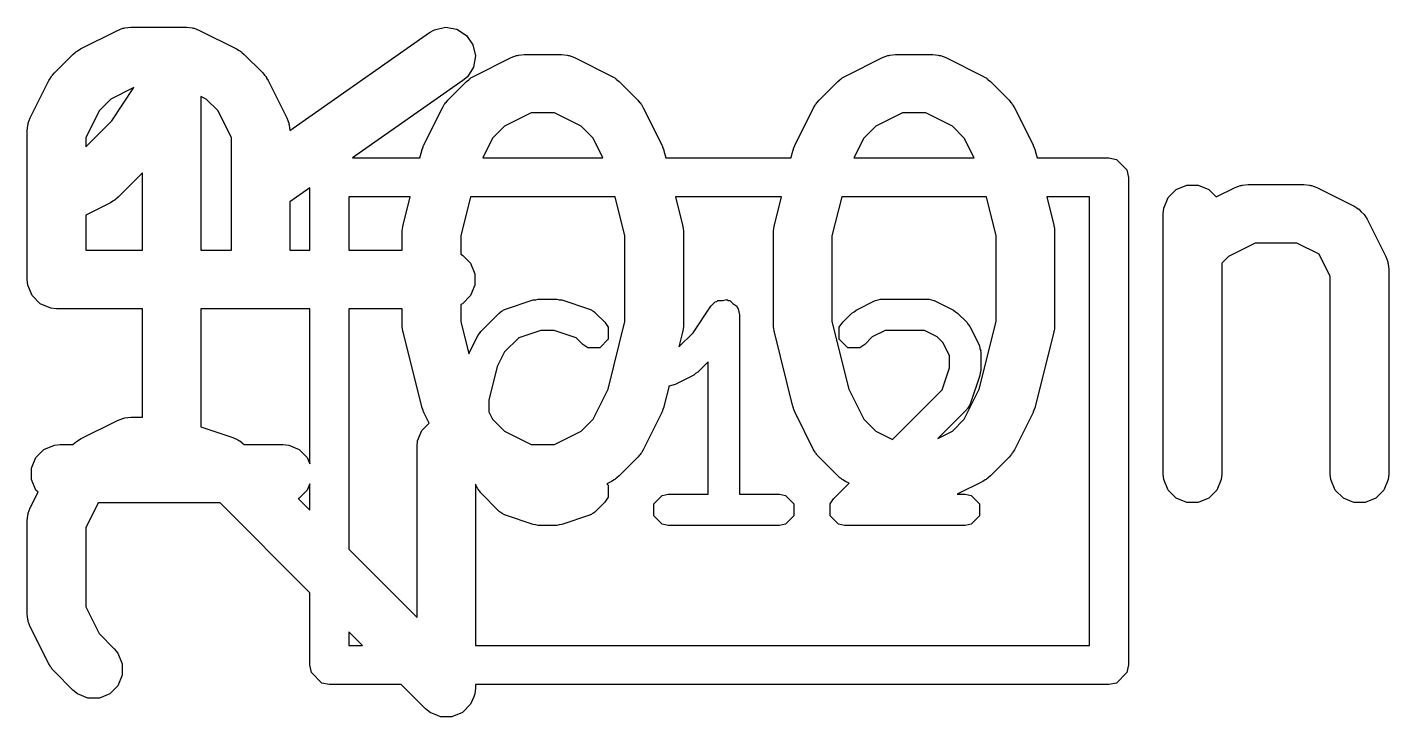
# Model space of a CAD drawing. Header units: inches. Extents: x 1.92 to 4.46, y -4.34 to -2.08.
# Drawn here: x 3.8366 to 3.9741, y -3.5909 to -3.5213 of the extents above; entities that cross this region are included whole.
import ezdxf

# ---------------------------------------------------------------- set-up
doc = ezdxf.new("R2010")
doc.units = ezdxf.units.IN
doc.header["$MEASUREMENT"] = 0
doc.layers.add('BLACK', color=250, linetype='CONTINUOUS')

msp = doc.modelspace()

# ---------------------------------------------------------------- linework, layer by layer
at = {"layer": 'BLACK', "linetype": 'CONTINUOUS'}
for p, q in [((3.84199, -3.52345), (3.84574, -3.52158)), ((3.84574, -3.52158), (3.84628, -3.52137)), ((3.84628, -3.52137), (3.84638, -3.52136)), ((3.84638, -3.52136), (3.84648, -3.52132)), ((3.84648, -3.52132), (3.84706, -3.52126)), ((3.84706, -3.52126), (3.85268, -3.52126)), ((3.85268, -3.52126), (3.85326, -3.52132)), ((3.85326, -3.52132), (3.85336, -3.52136)), ((3.85336, -3.52136), (3.85346, -3.52137)), ((3.85346, -3.52137), (3.854, -3.52158)), ((3.854, -3.52158), (3.85775, -3.52345)), ((3.86313, -3.53167), (3.87724, -3.5218)), ((3.87724, -3.5218), (3.87774, -3.52151)), ((3.87774, -3.52151), (3.87887, -3.52126)), ((3.87887, -3.52126), (3.88, -3.52146)), ((3.88, -3.52146), (3.88097, -3.52208)), ((3.88097, -3.52208), (3.88163, -3.52303)), ((3.88163, -3.52303), (3.88188, -3.52415)), ((3.83935, -3.52588), (3.84122, -3.524)), ((3.84122, -3.524), (3.84145, -3.52382)), ((3.84145, -3.52382), (3.8415, -3.52376)), ((3.8415, -3.52376), (3.84159, -3.5237)), ((3.84159, -3.5237), (3.84167, -3.52364)), ((3.84167, -3.52364), (3.84174, -3.52361)), ((3.84174, -3.52361), (3.84199, -3.52345)), ((3.85775, -3.52345), (3.858, -3.52361)), ((3.858, -3.52361), (3.85807, -3.52364)), ((3.85807, -3.52364), (3.85815, -3.5237)), ((3.85815, -3.5237), (3.85824, -3.52376)), ((3.85824, -3.52376), (3.85829, -3.52382)), ((3.85829, -3.52382), (3.85852, -3.524)), ((3.85852, -3.524), (3.8604, -3.52588)), ((3.88188, -3.52415), (3.88168, -3.52529)), ((3.88174, -3.5262), (3.88549, -3.52432)), ((3.88549, -3.52432), (3.88603, -3.52411)), ((3.88603, -3.52411), (3.88614, -3.52411)), ((3.88614, -3.52411), (3.88623, -3.52407)), ((3.88623, -3.52407), (3.88681, -3.52401)), ((3.88681, -3.52401), (3.89056, -3.52401)), ((3.89056, -3.52401), (3.89114, -3.52407)), ((3.89114, -3.52407), (3.89123, -3.52411)), ((3.89123, -3.52411), (3.89134, -3.52411)), ((3.89134, -3.52411), (3.89188, -3.52432)), ((3.89188, -3.52432), (3.89563, -3.5262)), ((3.91924, -3.5262), (3.92299, -3.52432)), ((3.92299, -3.52432), (3.92353, -3.52411)), ((3.92353, -3.52411), (3.92363, -3.52411)), ((3.92363, -3.52411), (3.92373, -3.52407)), ((3.92373, -3.52407), (3.92431, -3.52401)), ((3.92431, -3.52401), (3.92806, -3.52401)), ((3.92806, -3.52401), (3.92863, -3.52407)), ((3.92863, -3.52407), (3.92873, -3.52411)), ((3.92873, -3.52411), (3.92884, -3.52411)), ((3.92884, -3.52411), (3.92938, -3.52432)), ((3.92938, -3.52432), (3.93313, -3.5262)), ((3.83916, -3.5261), (3.83935, -3.52588)), ((3.8604, -3.52588), (3.86058, -3.5261)), ((3.88168, -3.52529), (3.88106, -3.52626)), ((3.83692, -3.53039), (3.83879, -3.52665)), ((3.83879, -3.52665), (3.83895, -3.5264)), ((3.83895, -3.5264), (3.83898, -3.52633)), ((3.83898, -3.52633), (3.83905, -3.52624)), ((3.83905, -3.52624), (3.8391, -3.52616)), ((3.8391, -3.52616), (3.83916, -3.5261)), ((3.84738, -3.52736), (3.84506, -3.52852)), ((3.84515, -3.5307), (3.84738, -3.52736)), ((3.86058, -3.5261), (3.86064, -3.52616)), ((3.86064, -3.52616), (3.8607, -3.52624)), ((3.8607, -3.52624), (3.86076, -3.52633)), ((3.86076, -3.52633), (3.86079, -3.5264)), ((3.86079, -3.5264), (3.86095, -3.52665)), ((3.86095, -3.52665), (3.86282, -3.53039)), ((3.88062, -3.52664), (3.86946, -3.53445)), ((3.8791, -3.52862), (3.88097, -3.52675)), ((3.88106, -3.52626), (3.88062, -3.52664)), ((3.88097, -3.52675), (3.8812, -3.52656)), ((3.8812, -3.52656), (3.88125, -3.5265)), ((3.88125, -3.5265), (3.88134, -3.52645)), ((3.88134, -3.52645), (3.88142, -3.52638)), ((3.88142, -3.52638), (3.88149, -3.52635)), ((3.88149, -3.52635), (3.88174, -3.5262)), ((3.89563, -3.5262), (3.89588, -3.52635)), ((3.89588, -3.52635), (3.89595, -3.52638)), ((3.89595, -3.52638), (3.89603, -3.52645)), ((3.89603, -3.52645), (3.89612, -3.5265)), ((3.89612, -3.5265), (3.89617, -3.52656)), ((3.89617, -3.52656), (3.8964, -3.52675)), ((3.8964, -3.52675), (3.89827, -3.52862)), ((3.91659, -3.52862), (3.91847, -3.52675)), ((3.91847, -3.52675), (3.9187, -3.52656)), ((3.9187, -3.52656), (3.91875, -3.5265)), ((3.91875, -3.5265), (3.91884, -3.52645)), ((3.91884, -3.52645), (3.91892, -3.52638)), ((3.91892, -3.52638), (3.91899, -3.52635)), ((3.91899, -3.52635), (3.91924, -3.5262)), ((3.93313, -3.5262), (3.93337, -3.52635)), ((3.93337, -3.52635), (3.93345, -3.52638)), ((3.93345, -3.52638), (3.93353, -3.52645)), ((3.93353, -3.52645), (3.93362, -3.5265)), ((3.93362, -3.5265), (3.93367, -3.52656)), ((3.93367, -3.52656), (3.93389, -3.52675)), ((3.93389, -3.52675), (3.93577, -3.52862)), ((3.84506, -3.52852), (3.84386, -3.52971)), ((3.85468, -3.52852), (3.85414, -3.52825)), ((3.85414, -3.52825), (3.85414, -3.54376)), ((3.85588, -3.52971), (3.85468, -3.52852)), ((3.87891, -3.52885), (3.8791, -3.52862)), ((3.89827, -3.52862), (3.89846, -3.52885)), ((3.91641, -3.52885), (3.91659, -3.52862)), ((3.93577, -3.52862), (3.93595, -3.52885)), ((3.84386, -3.52971), (3.84251, -3.53241)), ((3.85723, -3.53241), (3.85588, -3.52971)), ((3.87667, -3.53314), (3.87855, -3.52939)), ((3.87855, -3.52939), (3.8787, -3.52914)), ((3.8787, -3.52914), (3.87873, -3.52907)), ((3.87873, -3.52907), (3.8788, -3.52899)), ((3.8788, -3.52899), (3.87885, -3.5289)), ((3.87885, -3.5289), (3.87891, -3.52885)), ((3.88751, -3.52991), (3.88481, -3.53126)), ((3.88986, -3.52991), (3.88751, -3.52991)), ((3.89256, -3.53126), (3.88986, -3.52991)), ((3.89846, -3.52885), (3.89852, -3.5289)), ((3.89852, -3.5289), (3.89857, -3.52899)), ((3.89857, -3.52899), (3.89864, -3.52907)), ((3.89864, -3.52907), (3.89867, -3.52914)), ((3.89867, -3.52914), (3.89883, -3.52939)), ((3.89883, -3.52939), (3.9007, -3.53314)), ((3.91417, -3.53314), (3.91604, -3.52939)), ((3.91604, -3.52939), (3.9162, -3.52914)), ((3.9162, -3.52914), (3.91623, -3.52907)), ((3.91623, -3.52907), (3.91629, -3.52899)), ((3.91629, -3.52899), (3.91635, -3.5289)), ((3.91635, -3.5289), (3.91641, -3.52885)), ((3.925, -3.52991), (3.92231, -3.53126)), ((3.92736, -3.52991), (3.925, -3.52991)), ((3.93006, -3.53126), (3.92736, -3.52991)), ((3.93595, -3.52885), (3.93601, -3.5289)), ((3.93601, -3.5289), (3.93607, -3.52899)), ((3.93607, -3.52899), (3.93614, -3.52907)), ((3.93614, -3.52907), (3.93617, -3.52914)), ((3.93617, -3.52914), (3.93632, -3.52939)), ((3.93632, -3.52939), (3.9382, -3.53314)), ((3.83661, -3.53172), (3.83666, -3.53114)), ((3.83666, -3.53114), (3.8367, -3.53104)), ((3.8367, -3.53104), (3.83671, -3.53094)), ((3.83671, -3.53094), (3.83692, -3.53039)), ((3.84251, -3.53334), (3.84515, -3.5307)), ((3.86282, -3.53039), (3.86303, -3.53094)), ((3.86303, -3.53094), (3.86304, -3.53104)), ((3.86304, -3.53104), (3.86308, -3.53114)), ((3.86308, -3.53114), (3.86313, -3.53167)), ((3.88481, -3.53126), (3.88361, -3.53246)), ((3.89376, -3.53246), (3.89256, -3.53126)), ((3.92231, -3.53126), (3.92111, -3.53246)), ((3.93125, -3.53246), (3.93006, -3.53126)), ((3.83661, -3.54671), (3.83661, -3.53172)), ((3.84251, -3.53241), (3.84251, -3.53334)), ((3.85723, -3.54376), (3.85723, -3.53241)), ((3.88361, -3.53246), (3.88262, -3.53445)), ((3.89475, -3.53445), (3.89376, -3.53246)), ((3.92111, -3.53246), (3.92011, -3.53445)), ((3.93225, -3.53445), (3.93125, -3.53246)), ((3.87627, -3.53445), (3.87645, -3.53374)), ((3.87645, -3.53374), (3.87646, -3.5337)), ((3.87646, -3.53368), (3.87656, -3.53344)), ((3.87646, -3.5337), (3.87646, -3.53368)), ((3.87656, -3.53344), (3.87664, -3.5332)), ((3.87664, -3.5332), (3.87665, -3.53318)), ((3.87665, -3.53318), (3.87667, -3.53314)), ((3.9007, -3.53314), (3.90072, -3.53318)), ((3.90072, -3.53318), (3.90073, -3.5332)), ((3.90073, -3.5332), (3.90082, -3.53344)), ((3.90082, -3.53344), (3.90091, -3.53368)), ((3.90091, -3.53368), (3.90091, -3.5337)), ((3.90091, -3.5337), (3.90092, -3.53374)), ((3.90092, -3.53374), (3.9011, -3.53445)), ((3.91377, -3.53445), (3.91394, -3.53374)), ((3.91394, -3.53374), (3.91396, -3.5337)), ((3.91396, -3.53368), (3.91405, -3.53344)), ((3.91396, -3.5337), (3.91396, -3.53368)), ((3.91405, -3.53344), (3.91414, -3.5332)), ((3.91414, -3.5332), (3.91415, -3.53318)), ((3.91415, -3.53318), (3.91417, -3.53314)), ((3.9382, -3.53314), (3.93821, -3.53318)), ((3.93821, -3.53318), (3.93822, -3.5332)), ((3.93822, -3.5332), (3.93831, -3.53344)), ((3.93831, -3.53344), (3.9384, -3.53368)), ((3.9384, -3.53368), (3.9384, -3.5337)), ((3.9384, -3.5337), (3.93842, -3.53374)), ((3.93842, -3.53374), (3.9386, -3.53445)), ((3.86946, -3.53445), (3.87627, -3.53445)), ((3.88262, -3.53445), (3.89475, -3.53445)), ((3.9011, -3.53445), (3.91377, -3.53445)), ((3.92011, -3.53445), (3.93225, -3.53445)), ((3.9386, -3.53445), (3.94587, -3.53445)), ((3.94587, -3.53445), (3.94662, -3.5346)), ((3.94662, -3.5346), (3.94768, -3.53566)), ((3.94768, -3.53566), (3.94783, -3.53642)), ((3.84824, -3.53596), (3.84578, -3.53842)), ((3.84824, -3.54376), (3.84824, -3.53596)), ((3.94783, -3.53642), (3.94783, -3.58563)), ((3.86516, -3.53746), (3.86313, -3.53888)), ((3.86516, -3.54376), (3.86516, -3.53746)), ((3.86909, -3.53839), (3.86909, -3.54376)), ((3.87529, -3.53839), (3.86909, -3.53839)), ((3.87457, -3.54124), (3.87529, -3.53839)), ((3.88137, -3.53839), (3.88039, -3.54232)), ((3.896, -3.53839), (3.88137, -3.53839)), ((3.89698, -3.54232), (3.896, -3.53839)), ((3.91278, -3.53839), (3.90208, -3.53839)), ((3.90208, -3.53839), (3.9028, -3.54124)), ((3.91207, -3.54124), (3.91278, -3.53839)), ((3.91887, -3.53839), (3.91789, -3.54232)), ((3.93349, -3.53839), (3.91887, -3.53839)), ((3.93448, -3.54232), (3.93349, -3.53839)), ((3.93958, -3.53839), (3.94029, -3.54124)), ((3.9439, -3.53839), (3.93958, -3.53839)), ((3.9439, -3.58366), (3.9439, -3.53839)), ((3.95185, -3.53844), (3.95266, -3.53763)), ((3.95266, -3.53763), (3.95373, -3.53719)), ((3.95373, -3.53719), (3.95488, -3.53719)), ((3.95488, -3.53719), (3.95594, -3.53763)), ((3.95594, -3.53763), (3.95671, -3.53839)), ((3.95671, -3.53839), (3.95861, -3.53744)), ((3.95861, -3.53744), (3.95915, -3.53724)), ((3.95915, -3.53724), (3.95925, -3.53723)), ((3.95925, -3.53723), (3.95935, -3.53719)), ((3.95935, -3.53719), (3.95993, -3.53713)), ((3.95993, -3.53713), (3.96555, -3.53713)), ((3.96555, -3.53713), (3.96613, -3.53719)), ((3.96613, -3.53719), (3.96623, -3.53723)), ((3.96623, -3.53723), (3.96633, -3.53724)), ((3.96633, -3.53724), (3.96687, -3.53744)), ((3.96687, -3.53744), (3.97062, -3.53932)), ((3.84501, -3.53898), (3.84251, -3.54023)), ((3.84526, -3.53882), (3.84501, -3.53898)), ((3.84533, -3.53879), (3.84526, -3.53882)), ((3.84541, -3.53872), (3.84533, -3.53879)), ((3.8455, -3.53867), (3.84541, -3.53872)), ((3.84555, -3.53861), (3.8455, -3.53867)), ((3.84578, -3.53842), (3.84555, -3.53861)), ((3.86313, -3.53888), (3.86313, -3.54376)), ((3.95135, -3.54008), (3.95141, -3.53951)), ((3.95141, -3.53951), (3.95185, -3.53844)), ((3.97062, -3.53932), (3.97072, -3.53938)), ((3.97072, -3.53938), (3.97076, -3.53939)), ((3.97076, -3.53939), (3.97082, -3.53944)), ((3.97082, -3.53944), (3.97111, -3.53963)), ((3.97111, -3.53963), (3.97135, -3.53991)), ((3.84251, -3.54023), (3.84251, -3.54376)), ((3.95135, -3.56633), (3.95135, -3.54008)), ((3.97135, -3.53991), (3.97163, -3.54015)), ((3.97163, -3.54015), (3.97182, -3.54044)), ((3.97182, -3.54044), (3.97187, -3.5405)), ((3.97187, -3.5405), (3.97188, -3.54054)), ((3.97188, -3.54054), (3.97194, -3.54064)), ((3.97194, -3.54064), (3.97382, -3.54439)), ((3.87448, -3.54196), (3.87449, -3.54186)), ((3.87448, -3.54376), (3.87448, -3.54196)), ((3.87449, -3.54182), (3.87452, -3.5416)), ((3.87449, -3.54186), (3.87449, -3.54182)), ((3.87452, -3.5416), (3.87454, -3.54138)), ((3.87454, -3.54138), (3.87456, -3.54134)), ((3.87456, -3.54134), (3.87457, -3.54124)), ((3.88039, -3.54232), (3.88039, -3.54418)), ((3.89698, -3.55097), (3.89698, -3.54232)), ((3.9028, -3.54124), (3.90281, -3.54134)), ((3.90281, -3.54134), (3.90283, -3.54138)), ((3.90283, -3.54138), (3.90285, -3.5416)), ((3.90285, -3.5416), (3.90288, -3.54182)), ((3.90288, -3.54182), (3.90288, -3.54186)), ((3.90288, -3.54186), (3.90289, -3.54196)), ((3.90289, -3.54196), (3.90289, -3.55133)), ((3.91198, -3.54182), (3.91202, -3.5416)), ((3.91199, -3.54186), (3.91198, -3.54182)), ((3.91198, -3.54196), (3.91199, -3.54186)), ((3.91198, -3.55133), (3.91198, -3.54196)), ((3.91202, -3.5416), (3.91204, -3.54138)), ((3.91204, -3.54138), (3.91205, -3.54134)), ((3.91205, -3.54134), (3.91207, -3.54124)), ((3.91789, -3.54232), (3.91789, -3.55097)), ((3.93448, -3.55097), (3.93448, -3.54232)), ((3.94029, -3.54124), (3.94031, -3.54134)), ((3.94031, -3.54134), (3.94033, -3.54138)), ((3.94033, -3.54138), (3.94035, -3.5416)), ((3.94035, -3.5416), (3.94038, -3.54182)), ((3.94038, -3.54182), (3.94037, -3.54186)), ((3.94037, -3.54186), (3.94038, -3.54196)), ((3.94038, -3.54196), (3.94038, -3.55133)), ((3.84251, -3.54376), (3.84824, -3.54376)), ((3.85414, -3.54376), (3.85723, -3.54376)), ((3.86313, -3.54376), (3.86516, -3.54376)), ((3.86909, -3.54376), (3.87448, -3.54376)), ((3.96062, -3.54304), (3.95793, -3.54439)), ((3.96485, -3.54304), (3.96062, -3.54304)), ((3.9671, -3.54416), (3.96485, -3.54304)), ((3.88039, -3.54418), (3.88057, -3.54426)), ((3.88057, -3.54426), (3.88138, -3.54507)), ((3.88138, -3.54507), (3.88183, -3.54614)), ((3.95793, -3.54439), (3.95726, -3.54506)), ((3.95726, -3.54506), (3.95726, -3.56633)), ((3.96822, -3.54641), (3.9671, -3.54416)), ((3.97382, -3.54439), (3.97402, -3.54493)), ((3.97402, -3.54493), (3.97403, -3.54503)), ((3.97403, -3.54503), (3.97407, -3.54513)), ((3.97407, -3.54513), (3.97413, -3.54571)), ((3.88183, -3.54614), (3.88183, -3.54729)), ((3.96822, -3.56633), (3.96822, -3.54641)), ((3.97413, -3.54571), (3.97413, -3.56633)), ((3.83666, -3.54729), (3.83661, -3.54671)), ((3.8371, -3.54835), (3.83666, -3.54729)), ((3.88183, -3.54729), (3.88138, -3.54835)), ((3.83792, -3.54917), (3.8371, -3.54835)), ((3.83898, -3.54961), (3.83792, -3.54917)), ((3.88057, -3.54917), (3.88039, -3.54924)), ((3.88039, -3.54924), (3.88039, -3.55097)), ((3.88138, -3.54835), (3.88057, -3.54917)), ((3.88491, -3.54972), (3.88772, -3.54879)), ((3.88772, -3.54879), (3.88797, -3.54876)), ((3.88797, -3.54876), (3.88822, -3.54871)), ((3.88822, -3.54871), (3.89009, -3.54871)), ((3.89009, -3.54871), (3.89034, -3.54876)), ((3.89034, -3.54876), (3.89059, -3.54879)), ((3.89059, -3.54879), (3.8934, -3.54972)), ((3.90387, -3.55209), (3.90565, -3.54941)), ((3.90565, -3.54941), (3.90609, -3.54897)), ((3.90609, -3.54897), (3.90625, -3.54894)), ((3.90625, -3.54894), (3.90636, -3.54883)), ((3.90636, -3.54883), (3.90682, -3.54883)), ((3.90682, -3.54883), (3.90727, -3.54874)), ((3.90727, -3.54874), (3.90741, -3.54883)), ((3.90741, -3.54883), (3.90757, -3.54883)), ((3.90757, -3.54883), (3.90789, -3.54915)), ((3.90789, -3.54915), (3.90827, -3.54941)), ((3.90827, -3.54941), (3.9083, -3.54956)), ((3.92032, -3.54981), (3.9222, -3.54887)), ((3.9222, -3.54887), (3.92227, -3.54885)), ((3.92227, -3.54885), (3.9223, -3.54883)), ((3.9223, -3.54883), (3.92255, -3.54878)), ((3.92255, -3.54878), (3.92279, -3.54871)), ((3.92279, -3.54871), (3.92282, -3.54872)), ((3.92282, -3.54872), (3.9229, -3.54871)), ((3.9229, -3.54871), (3.92759, -3.54871)), ((3.92759, -3.54871), (3.92766, -3.54872)), ((3.92766, -3.54872), (3.9277, -3.54871)), ((3.9277, -3.54871), (3.92794, -3.54878)), ((3.92794, -3.54878), (3.92819, -3.54883)), ((3.92819, -3.54883), (3.92822, -3.54885)), ((3.92822, -3.54885), (3.92829, -3.54887)), ((3.92829, -3.54887), (3.93017, -3.54981)), ((3.83956, -3.54967), (3.83898, -3.54961)), ((3.84824, -3.54967), (3.83956, -3.54967)), ((3.84824, -3.56063), (3.84824, -3.54967)), ((3.85414, -3.54967), (3.85414, -3.56159)), ((3.86516, -3.54967), (3.85414, -3.54967)), ((3.86516, -3.56533), (3.86516, -3.54967)), ((3.86909, -3.54967), (3.86909, -3.57395)), ((3.87448, -3.54967), (3.86909, -3.54967)), ((3.87448, -3.55133), (3.87448, -3.54967)), ((3.88242, -3.55198), (3.88429, -3.55011)), ((3.88429, -3.55011), (3.88436, -3.55006)), ((3.88436, -3.55006), (3.88437, -3.55003)), ((3.88437, -3.55003), (3.88459, -3.5499)), ((3.88459, -3.5499), (3.8848, -3.54976)), ((3.8848, -3.54976), (3.88484, -3.54976)), ((3.88484, -3.54976), (3.88491, -3.54972)), ((3.8934, -3.54972), (3.89347, -3.54976)), ((3.89347, -3.54976), (3.89351, -3.54976)), ((3.89351, -3.54976), (3.89372, -3.5499)), ((3.89372, -3.5499), (3.89394, -3.55003)), ((3.89394, -3.55003), (3.89395, -3.55006)), ((3.89395, -3.55006), (3.89402, -3.55011)), ((3.89402, -3.55011), (3.89495, -3.55104)), ((3.9083, -3.54956), (3.90842, -3.54968)), ((3.90842, -3.54968), (3.90854, -3.55028)), ((3.90854, -3.55028), (3.90854, -3.56839)), ((3.91897, -3.55104), (3.91991, -3.55011)), ((3.91991, -3.55011), (3.92012, -3.54997)), ((3.92012, -3.54997), (3.92032, -3.54981)), ((3.93017, -3.54981), (3.93037, -3.54997)), ((3.93037, -3.54997), (3.93058, -3.55011)), ((3.93058, -3.55011), (3.93151, -3.55104)), ((3.87449, -3.55143), (3.87448, -3.55133)), ((3.87449, -3.55148), (3.87449, -3.55143)), ((3.87452, -3.55169), (3.87449, -3.55148)), ((3.87454, -3.55191), (3.87452, -3.55169)), ((3.87456, -3.55195), (3.87454, -3.55191)), ((3.87457, -3.55205), (3.87456, -3.55195)), ((3.87645, -3.55955), (3.87457, -3.55205)), ((3.88039, -3.55097), (3.8812, -3.55423)), ((3.88228, -3.55219), (3.88242, -3.55198)), ((3.88847, -3.55186), (3.88626, -3.5526)), ((3.88984, -3.55186), (3.88847, -3.55186)), ((3.89205, -3.5526), (3.88984, -3.55186)), ((3.89495, -3.55104), (3.8953, -3.55155)), ((3.89527, -3.5578), (3.89698, -3.55097)), ((3.8953, -3.55155), (3.8953, -3.55276)), ((3.9028, -3.55205), (3.90243, -3.55353)), ((3.90243, -3.55353), (3.90387, -3.55209)), ((3.90281, -3.55195), (3.9028, -3.55205)), ((3.90283, -3.55191), (3.90281, -3.55195)), ((3.90285, -3.55169), (3.90283, -3.55191)), ((3.90288, -3.55148), (3.90285, -3.55169)), ((3.90289, -3.55133), (3.90288, -3.55143)), ((3.90288, -3.55143), (3.90288, -3.55148)), ((3.91199, -3.55143), (3.91198, -3.55133)), ((3.91198, -3.55148), (3.91199, -3.55143)), ((3.91202, -3.55169), (3.91198, -3.55148)), ((3.91204, -3.55191), (3.91202, -3.55169)), ((3.91205, -3.55195), (3.91204, -3.55191)), ((3.91207, -3.55205), (3.91205, -3.55195)), ((3.91394, -3.55955), (3.91207, -3.55205)), ((3.91789, -3.55097), (3.91959, -3.5578)), ((3.91863, -3.55155), (3.91897, -3.55104)), ((3.91863, -3.55276), (3.91863, -3.55155)), ((3.92327, -3.55186), (3.92196, -3.55251)), ((3.92722, -3.55186), (3.92327, -3.55186)), ((3.92853, -3.55251), (3.92722, -3.55186)), ((3.93151, -3.55104), (3.93165, -3.55125)), ((3.93165, -3.55125), (3.93181, -3.55145)), ((3.93181, -3.55145), (3.93275, -3.55333)), ((3.93277, -3.5578), (3.93448, -3.55097)), ((3.94029, -3.55205), (3.93842, -3.55955)), ((3.94031, -3.55195), (3.94029, -3.55205)), ((3.94033, -3.55191), (3.94031, -3.55195)), ((3.94035, -3.55169), (3.94033, -3.55191)), ((3.94038, -3.55148), (3.94035, -3.55169)), ((3.94038, -3.55133), (3.94037, -3.55143)), ((3.94037, -3.55143), (3.94038, -3.55148)), ((3.8812, -3.55423), (3.88212, -3.55239)), ((3.88212, -3.55239), (3.88228, -3.55219)), ((3.88626, -3.5526), (3.88482, -3.55403)), ((3.89273, -3.55327), (3.89205, -3.5526)), ((3.89324, -3.55361), (3.89273, -3.55327)), ((3.8953, -3.55276), (3.89444, -3.55361)), ((3.91949, -3.55361), (3.91863, -3.55276)), ((3.9212, -3.55327), (3.92069, -3.55361)), ((3.92196, -3.55251), (3.9212, -3.55327)), ((3.9291, -3.55309), (3.92853, -3.55251)), ((3.92976, -3.5544), (3.9291, -3.55309)), ((3.93275, -3.55333), (3.93277, -3.5534)), ((3.93277, -3.5534), (3.93279, -3.55343)), ((3.93279, -3.55343), (3.93284, -3.55368)), ((3.88482, -3.55403), (3.88408, -3.55552)), ((3.89444, -3.55361), (3.89324, -3.55361)), ((3.92069, -3.55361), (3.91949, -3.55361)), ((3.92976, -3.55565), (3.92976, -3.5544)), ((3.93284, -3.55368), (3.93291, -3.55392)), ((3.93291, -3.55392), (3.9329, -3.55395)), ((3.9329, -3.55395), (3.93291, -3.55403)), ((3.93291, -3.55403), (3.93291, -3.55591)), ((3.88408, -3.55552), (3.88323, -3.55891)), ((3.90412, -3.55622), (3.90392, -3.55638)), ((3.90433, -3.55608), (3.90412, -3.55622)), ((3.90539, -3.55502), (3.90433, -3.55608)), ((3.90539, -3.56839), (3.90539, -3.55502)), ((3.92902, -3.55787), (3.92976, -3.55565)), ((3.93286, -3.55615), (3.93283, -3.5564)), ((3.93291, -3.55591), (3.93286, -3.55615)), ((3.90144, -3.55747), (3.90092, -3.55955)), ((3.90145, -3.55748), (3.90144, -3.55747)), ((3.90204, -3.55731), (3.90145, -3.55748)), ((3.90392, -3.55638), (3.90204, -3.55731)), ((3.93283, -3.5564), (3.93189, -3.55922)), ((3.88323, -3.55891), (3.88323, -3.56007)), ((3.89376, -3.56083), (3.89527, -3.5578)), ((3.91959, -3.5578), (3.92111, -3.56083)), ((3.92401, -3.56288), (3.92902, -3.55787)), ((3.93125, -3.56083), (3.93277, -3.5578)), ((3.87646, -3.55959), (3.87645, -3.55955)), ((3.87646, -3.55961), (3.87646, -3.55959)), ((3.87656, -3.55985), (3.87646, -3.55961)), ((3.87664, -3.56009), (3.87656, -3.55985)), ((3.87665, -3.56011), (3.87664, -3.56009)), ((3.87667, -3.56015), (3.87665, -3.56011)), ((3.8772, -3.56122), (3.87667, -3.56015)), ((3.88323, -3.56007), (3.88361, -3.56083)), ((3.9007, -3.56015), (3.89883, -3.5639)), ((3.90072, -3.56011), (3.9007, -3.56015)), ((3.90073, -3.56009), (3.90072, -3.56011)), ((3.90082, -3.55985), (3.90073, -3.56009)), ((3.90091, -3.55961), (3.90082, -3.55985)), ((3.90092, -3.55955), (3.90091, -3.55959)), ((3.90091, -3.55959), (3.90091, -3.55961)), ((3.91396, -3.55959), (3.91394, -3.55955)), ((3.91396, -3.55961), (3.91396, -3.55959)), ((3.91405, -3.55985), (3.91396, -3.55961)), ((3.91414, -3.56009), (3.91405, -3.55985)), ((3.91415, -3.56011), (3.91414, -3.56009)), ((3.91417, -3.56015), (3.91415, -3.56011)), ((3.91604, -3.5639), (3.91417, -3.56015)), ((3.93151, -3.55983), (3.92857, -3.56277)), ((3.93156, -3.55977), (3.93151, -3.55983)), ((3.93159, -3.55975), (3.93156, -3.55977)), ((3.93171, -3.55953), (3.93159, -3.55975)), ((3.93185, -3.55932), (3.93171, -3.55953)), ((3.93189, -3.55922), (3.93185, -3.55928)), ((3.93185, -3.55928), (3.93185, -3.55932)), ((3.9382, -3.56015), (3.93632, -3.5639)), ((3.93821, -3.56011), (3.9382, -3.56015)), ((3.93822, -3.56009), (3.93821, -3.56011)), ((3.93831, -3.55985), (3.93822, -3.56009)), ((3.9384, -3.55961), (3.93831, -3.55985)), ((3.93842, -3.55955), (3.9384, -3.55959)), ((3.9384, -3.55959), (3.9384, -3.55961)), ((3.84199, -3.56282), (3.84574, -3.56095)), ((3.84574, -3.56095), (3.84628, -3.56074)), ((3.84628, -3.56074), (3.84638, -3.56073)), ((3.84638, -3.56073), (3.84648, -3.56069)), ((3.84648, -3.56069), (3.84706, -3.56063)), ((3.84706, -3.56063), (3.84824, -3.56063)), ((3.85414, -3.56159), (3.85737, -3.56266)), ((3.87647, -3.56195), (3.8772, -3.56122)), ((3.88361, -3.56083), (3.88481, -3.56203)), ((3.89256, -3.56203), (3.89376, -3.56083)), ((3.92111, -3.56083), (3.92231, -3.56203)), ((3.93006, -3.56203), (3.93125, -3.56083)), ((3.84145, -3.56319), (3.8415, -3.56313)), ((3.8415, -3.56313), (3.84159, -3.56307)), ((3.84159, -3.56307), (3.84167, -3.56301)), ((3.84167, -3.56301), (3.84174, -3.56298)), ((3.84174, -3.56298), (3.84199, -3.56282)), ((3.85737, -3.56266), (3.85789, -3.5629)), ((3.85789, -3.5629), (3.85798, -3.56297)), ((3.85798, -3.56297), (3.85807, -3.56301)), ((3.85807, -3.56301), (3.85852, -3.56337)), ((3.87598, -3.56359), (3.87603, -3.56301)), ((3.87603, -3.56301), (3.87647, -3.56195)), ((3.88481, -3.56203), (3.88751, -3.56338)), ((3.88986, -3.56338), (3.89256, -3.56203)), ((3.92231, -3.56203), (3.92401, -3.56288)), ((3.92857, -3.56277), (3.93006, -3.56203)), ((3.83749, -3.56469), (3.8383, -3.56388)), ((3.8383, -3.56388), (3.83937, -3.56344)), ((3.83937, -3.56344), (3.83994, -3.56338)), ((3.83994, -3.56338), (3.84122, -3.56338)), ((3.84122, -3.56337), (3.84145, -3.56319)), ((3.84122, -3.56338), (3.84122, -3.56337)), ((3.85852, -3.56337), (3.85853, -3.56338)), ((3.85853, -3.56338), (3.86244, -3.56338)), ((3.86244, -3.56338), (3.86302, -3.56344)), ((3.86302, -3.56344), (3.86408, -3.56388)), ((3.86408, -3.56388), (3.86489, -3.56469)), ((3.87598, -3.58083), (3.87598, -3.56359)), ((3.88751, -3.56338), (3.88986, -3.56338)), ((3.89846, -3.56444), (3.89827, -3.56467)), ((3.89852, -3.56439), (3.89846, -3.56444)), ((3.89857, -3.5643), (3.89852, -3.56439)), ((3.89864, -3.56422), (3.89857, -3.5643)), ((3.89867, -3.56415), (3.89864, -3.56422)), ((3.89883, -3.5639), (3.89867, -3.56415)), ((3.9162, -3.56415), (3.91604, -3.5639)), ((3.91623, -3.56422), (3.9162, -3.56415)), ((3.91629, -3.5643), (3.91623, -3.56422)), ((3.91635, -3.56439), (3.91629, -3.5643)), ((3.91641, -3.56444), (3.91635, -3.56439)), ((3.91659, -3.56467), (3.91641, -3.56444)), ((3.93595, -3.56444), (3.93577, -3.56467)), ((3.93601, -3.56439), (3.93595, -3.56444)), ((3.93607, -3.5643), (3.93601, -3.56439)), ((3.93614, -3.56422), (3.93607, -3.5643)), ((3.93617, -3.56415), (3.93614, -3.56422)), ((3.93632, -3.5639), (3.93617, -3.56415)), ((3.83705, -3.56576), (3.83749, -3.56469)), ((3.83705, -3.56691), (3.83705, -3.56576)), ((3.86489, -3.56469), (3.86516, -3.56533)), ((3.89827, -3.56467), (3.8964, -3.56654)), ((3.91847, -3.56654), (3.91659, -3.56467)), ((3.93577, -3.56467), (3.93389, -3.56654)), ((3.83749, -3.56797), (3.83705, -3.56691)), ((3.89563, -3.5671), (3.89515, -3.56734)), ((3.89588, -3.56694), (3.89563, -3.5671)), ((3.89595, -3.56691), (3.89588, -3.56694)), ((3.89603, -3.56685), (3.89595, -3.56691)), ((3.89612, -3.56679), (3.89603, -3.56685)), ((3.89617, -3.56673), (3.89612, -3.56679)), ((3.8964, -3.56654), (3.89617, -3.56673)), ((3.91804, -3.56885), (3.91961, -3.56728)), ((3.9187, -3.56673), (3.91847, -3.56654)), ((3.91875, -3.56679), (3.9187, -3.56673)), ((3.91884, -3.56685), (3.91875, -3.56679)), ((3.91892, -3.56691), (3.91884, -3.56685)), ((3.91899, -3.56694), (3.91892, -3.56691)), ((3.91924, -3.5671), (3.91899, -3.56694)), ((3.91961, -3.56728), (3.91924, -3.5671)), ((3.93313, -3.5671), (3.93054, -3.56839)), ((3.93337, -3.56694), (3.93313, -3.5671)), ((3.93345, -3.56691), (3.93337, -3.56694)), ((3.93353, -3.56685), (3.93345, -3.56691)), ((3.93362, -3.56679), (3.93353, -3.56685)), ((3.93367, -3.56673), (3.93362, -3.56679)), ((3.93389, -3.56654), (3.93367, -3.56673)), ((3.95141, -3.56691), (3.95135, -3.56633)), ((3.95185, -3.56797), (3.95141, -3.56691)), ((3.9572, -3.56691), (3.95676, -3.56797)), ((3.95726, -3.56633), (3.9572, -3.56691)), ((3.96828, -3.56691), (3.96822, -3.56633)), ((3.96872, -3.56797), (3.96828, -3.56691)), ((3.97407, -3.56691), (3.97363, -3.56797)), ((3.97413, -3.56633), (3.97407, -3.56691)), ((3.83692, -3.56976), (3.83771, -3.56819)), ((3.83771, -3.56819), (3.83749, -3.56797)), ((3.86489, -3.56797), (3.86408, -3.56879)), ((3.86516, -3.56734), (3.86489, -3.56797)), ((3.86516, -3.57001), (3.86516, -3.56734)), ((3.88212, -3.56786), (3.88188, -3.56738)), ((3.88188, -3.56738), (3.88188, -3.58366)), ((3.88228, -3.56806), (3.88212, -3.56786)), ((3.88242, -3.56827), (3.88228, -3.56806)), ((3.88429, -3.57014), (3.88242, -3.56827)), ((3.89515, -3.56734), (3.8953, -3.56749)), ((3.8953, -3.56749), (3.8953, -3.56869)), ((3.89989, -3.56936), (3.90074, -3.56851)), ((3.90074, -3.56851), (3.90134, -3.56839)), ((3.90134, -3.56839), (3.90539, -3.56839)), ((3.90854, -3.56839), (3.91259, -3.56839)), ((3.91259, -3.56839), (3.91319, -3.56851)), ((3.91319, -3.56851), (3.91404, -3.56936)), ((3.93054, -3.56839), (3.93134, -3.56839)), ((3.93134, -3.56839), (3.93194, -3.56851)), ((3.93194, -3.56851), (3.93279, -3.56936)), ((3.95266, -3.56879), (3.95185, -3.56797)), ((3.95676, -3.56797), (3.95594, -3.56879)), ((3.96954, -3.56879), (3.96872, -3.56797)), ((3.97363, -3.56797), (3.97282, -3.56879)), ((3.83671, -3.57031), (3.83692, -3.56976)), ((3.84376, -3.56928), (3.84251, -3.57178)), ((3.85608, -3.56928), (3.84376, -3.56928)), ((3.86516, -3.57836), (3.85608, -3.56928)), ((3.86408, -3.56879), (3.86398, -3.56883)), ((3.86398, -3.56883), (3.86516, -3.57001)), ((3.89495, -3.56921), (3.89402, -3.57014)), ((3.8953, -3.56869), (3.89495, -3.56921)), ((3.89989, -3.57057), (3.89989, -3.56936)), ((3.91404, -3.56936), (3.91404, -3.57057)), ((3.9177, -3.56936), (3.91804, -3.56885)), ((3.9177, -3.57057), (3.9177, -3.56936)), ((3.93279, -3.56936), (3.93279, -3.57057)), ((3.95373, -3.56923), (3.95266, -3.56879)), ((3.95488, -3.56923), (3.95373, -3.56923)), ((3.95594, -3.56879), (3.95488, -3.56923)), ((3.9706, -3.56923), (3.96954, -3.56879)), ((3.97175, -3.56923), (3.9706, -3.56923)), ((3.97282, -3.56879), (3.97175, -3.56923)), ((3.83661, -3.57109), (3.83666, -3.57051)), ((3.83661, -3.58046), (3.83661, -3.57109)), ((3.83666, -3.57051), (3.8367, -3.57041)), ((3.8367, -3.57041), (3.83671, -3.57031)), ((3.88436, -3.57019), (3.88429, -3.57014)), ((3.88437, -3.57022), (3.88436, -3.57019)), ((3.88459, -3.57034), (3.88437, -3.57022)), ((3.8848, -3.57048), (3.88459, -3.57034)), ((3.88484, -3.57048), (3.8848, -3.57048)), ((3.88491, -3.57052), (3.88484, -3.57048)), ((3.88772, -3.57146), (3.88491, -3.57052)), ((3.8934, -3.57052), (3.89059, -3.57146)), ((3.89347, -3.57048), (3.8934, -3.57052)), ((3.89351, -3.57048), (3.89347, -3.57048)), ((3.89372, -3.57034), (3.89351, -3.57048)), ((3.89394, -3.57022), (3.89372, -3.57034)), ((3.89395, -3.57019), (3.89394, -3.57022)), ((3.89402, -3.57014), (3.89395, -3.57019)), ((3.90074, -3.57142), (3.89989, -3.57057)), ((3.90134, -3.57154), (3.90074, -3.57142)), ((3.91319, -3.57142), (3.91259, -3.57154)), ((3.91404, -3.57057), (3.91319, -3.57142)), ((3.91855, -3.57142), (3.9177, -3.57057)), ((3.91915, -3.57154), (3.91855, -3.57142)), ((3.93194, -3.57142), (3.93134, -3.57154)), ((3.93279, -3.57057), (3.93194, -3.57142)), ((3.84251, -3.57178), (3.84251, -3.57976)), ((3.88797, -3.57149), (3.88772, -3.57146)), ((3.88822, -3.57154), (3.88797, -3.57149)), ((3.89009, -3.57154), (3.88822, -3.57154)), ((3.89034, -3.57149), (3.89009, -3.57154)), ((3.89059, -3.57146), (3.89034, -3.57149)), ((3.91259, -3.57154), (3.90134, -3.57154)), ((3.93134, -3.57154), (3.91915, -3.57154)), ((3.86909, -3.57395), (3.87598, -3.58083)), ((3.86516, -3.58563), (3.86516, -3.57836)), ((3.83666, -3.58104), (3.83661, -3.58046)), ((3.8367, -3.58113), (3.83666, -3.58104)), ((3.84251, -3.57976), (3.84386, -3.58246)), ((3.83671, -3.58124), (3.8367, -3.58113)), ((3.83692, -3.58178), (3.83671, -3.58124)), ((3.83879, -3.58553), (3.83692, -3.58178)), ((3.87046, -3.58366), (3.86909, -3.5823)), ((3.86909, -3.5823), (3.86909, -3.58366)), ((3.84386, -3.58246), (3.8454, -3.584)), ((3.86909, -3.58366), (3.87046, -3.58366)), ((3.88188, -3.58366), (3.9439, -3.58366)), ((3.8454, -3.584), (3.84576, -3.58444)), ((3.84576, -3.58444), (3.84621, -3.58551)), ((3.83895, -3.58578), (3.83879, -3.58553)), ((3.83898, -3.58585), (3.83895, -3.58578)), ((3.83905, -3.58593), (3.83898, -3.58585)), ((3.8391, -3.58602), (3.83905, -3.58593)), ((3.83916, -3.58607), (3.8391, -3.58602)), ((3.83935, -3.5863), (3.83916, -3.58607)), ((3.84122, -3.58817), (3.83935, -3.5863)), ((3.84621, -3.58551), (3.84621, -3.58666)), ((3.86531, -3.58638), (3.86516, -3.58563)), ((3.86637, -3.58745), (3.86531, -3.58638)), ((3.94768, -3.58638), (3.94662, -3.58745)), ((3.94783, -3.58563), (3.94768, -3.58638)), ((3.84576, -3.58772), (3.84495, -3.58854)), ((3.84621, -3.58666), (3.84576, -3.58772)), ((3.86713, -3.5876), (3.86637, -3.58745)), ((3.87439, -3.5876), (3.86713, -3.5876)), ((3.87684, -3.59005), (3.87439, -3.5876)), ((3.94587, -3.5876), (3.88188, -3.5876)), ((3.88188, -3.5876), (3.88188, -3.58796)), ((3.94662, -3.58745), (3.94587, -3.5876)), ((3.84167, -3.58854), (3.84122, -3.58817)), ((3.84273, -3.58898), (3.84167, -3.58854)), ((3.84389, -3.58898), (3.84273, -3.58898)), ((3.84495, -3.58854), (3.84389, -3.58898)), ((3.8817, -3.58885), (3.88138, -3.5896)), ((3.88183, -3.58853), (3.8817, -3.58885)), ((3.88188, -3.58796), (3.88183, -3.58853)), ((3.87729, -3.59041), (3.87684, -3.59005)), ((3.87804, -3.59073), (3.87729, -3.59041)), ((3.88057, -3.59041), (3.87951, -3.59085)), ((3.88138, -3.5896), (3.88057, -3.59041)), ((3.87835, -3.59085), (3.87804, -3.59073)), ((3.87951, -3.59085), (3.87835, -3.59085)), ((3.87835, -3.59085), (3.87835, -3.59085))]:
    msp.add_line(p, q, dxfattribs=at)

doc.saveas('drawing.dxf')
